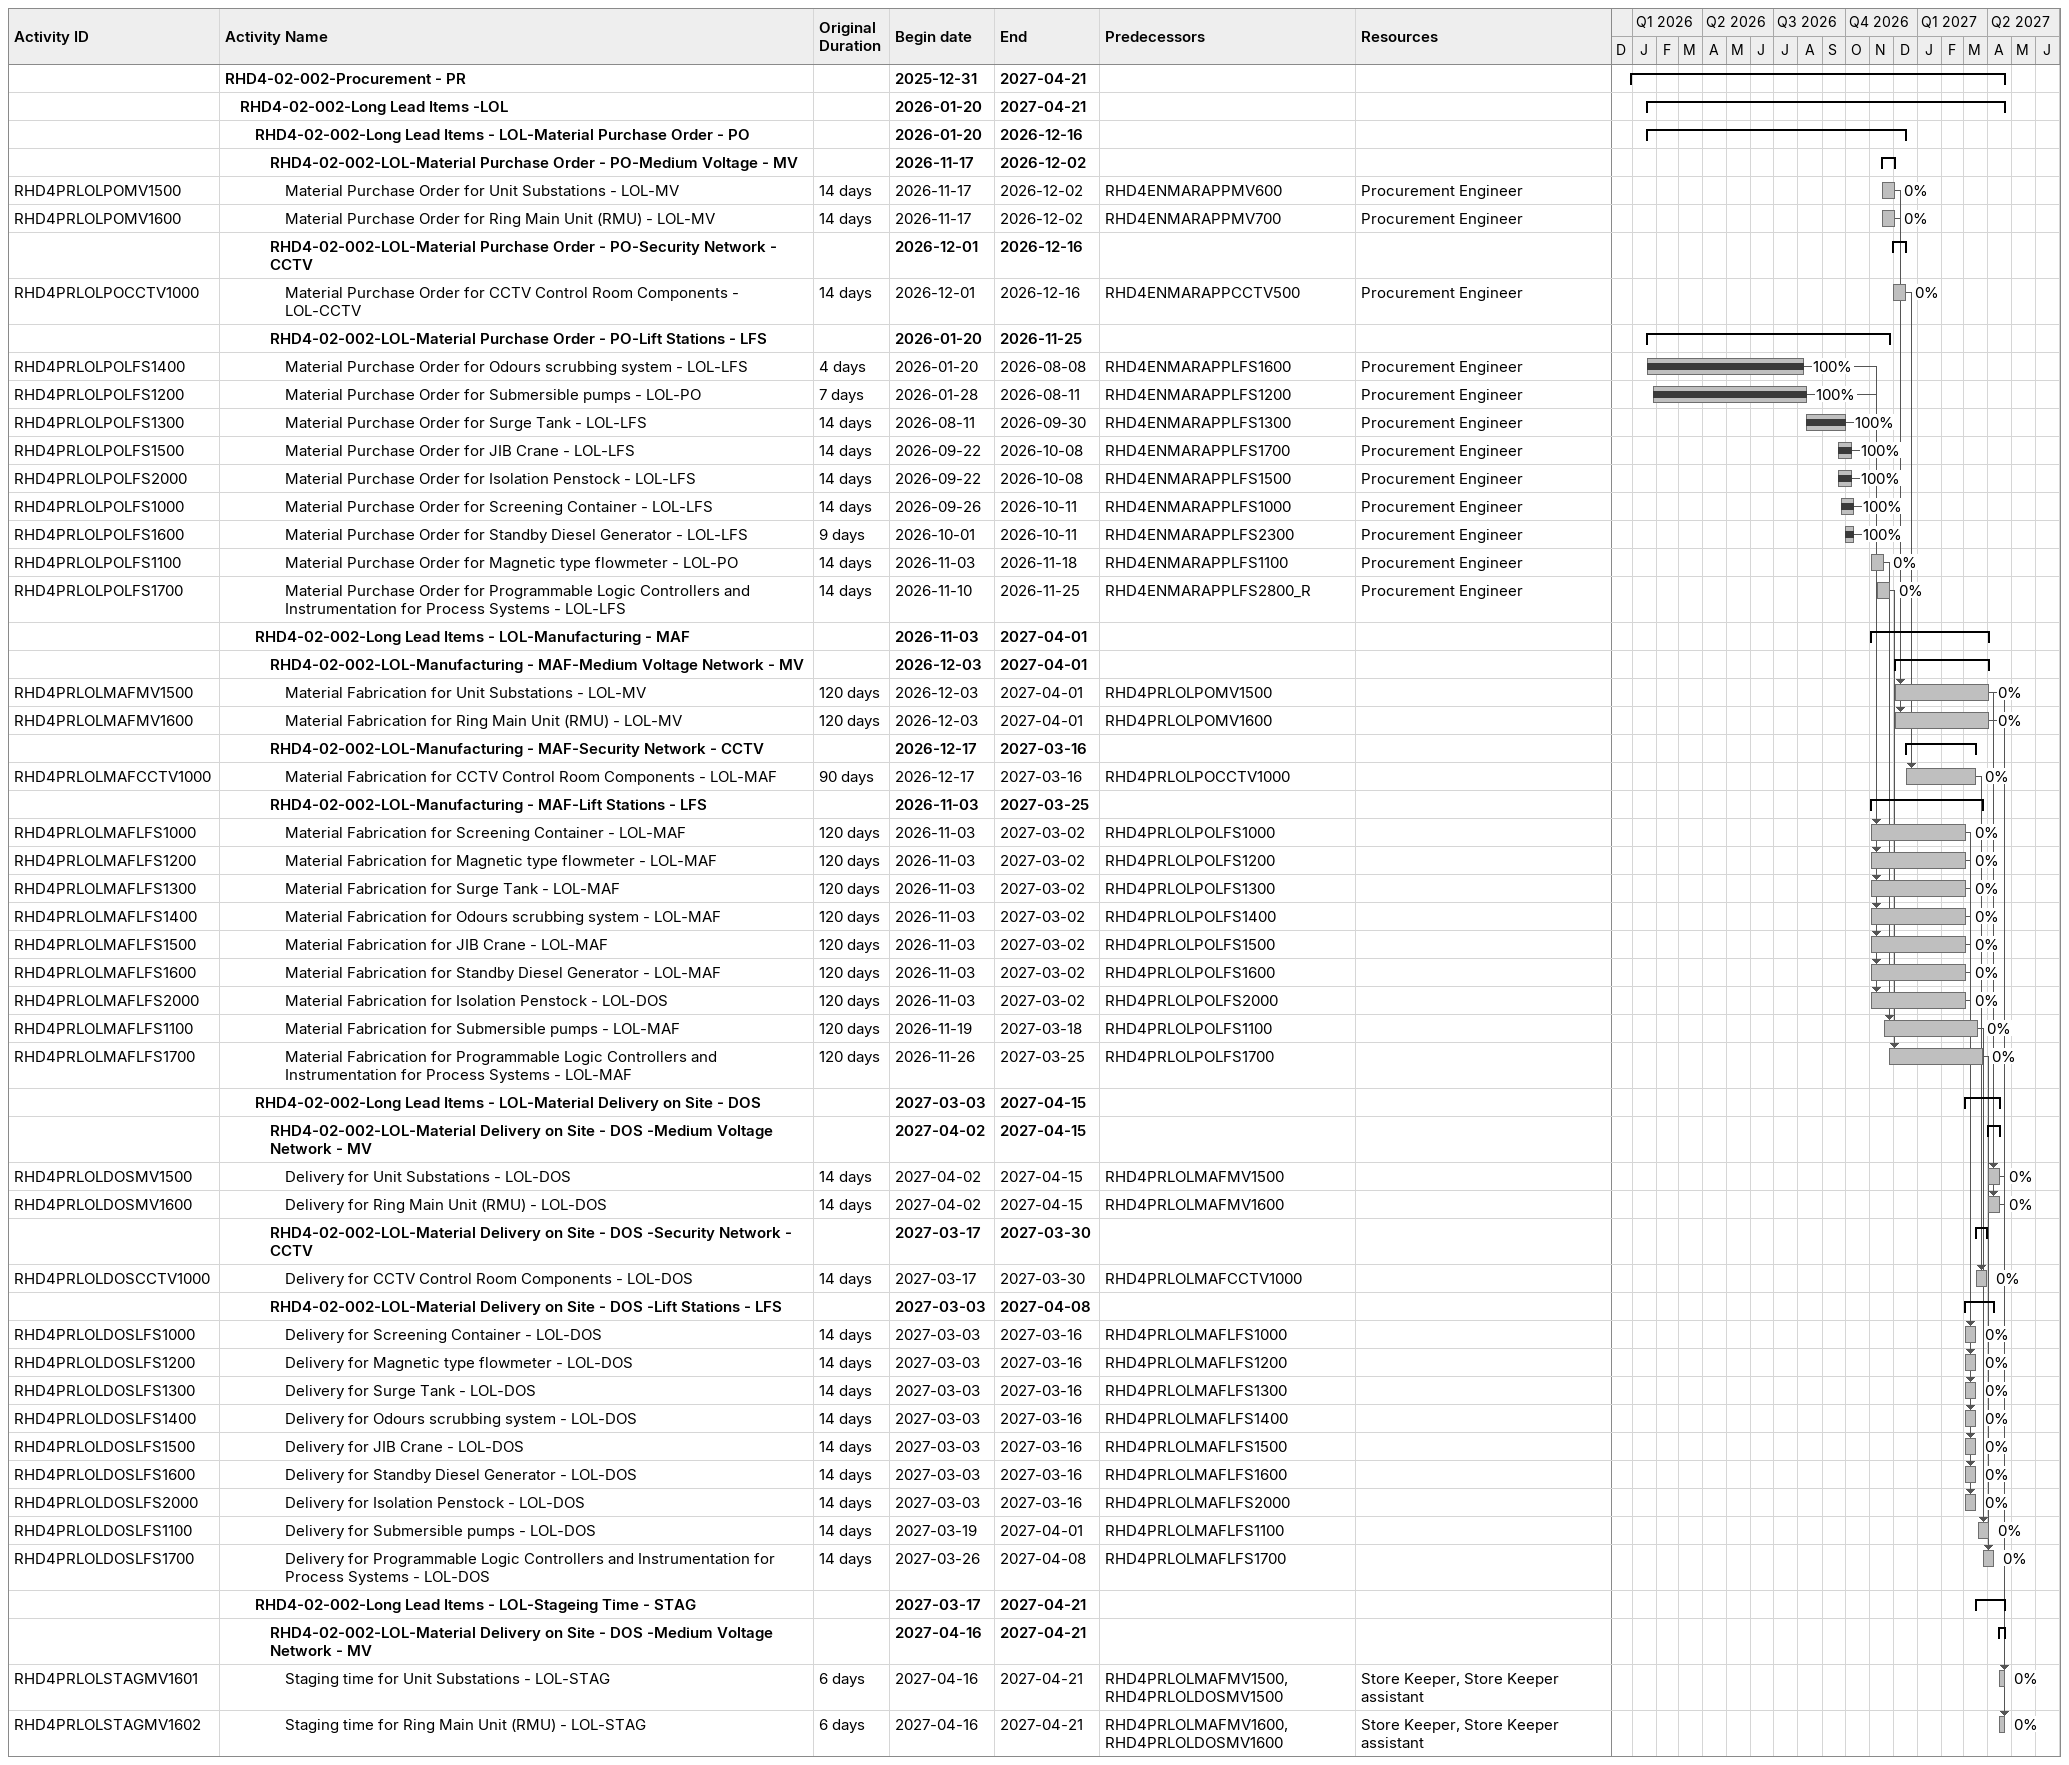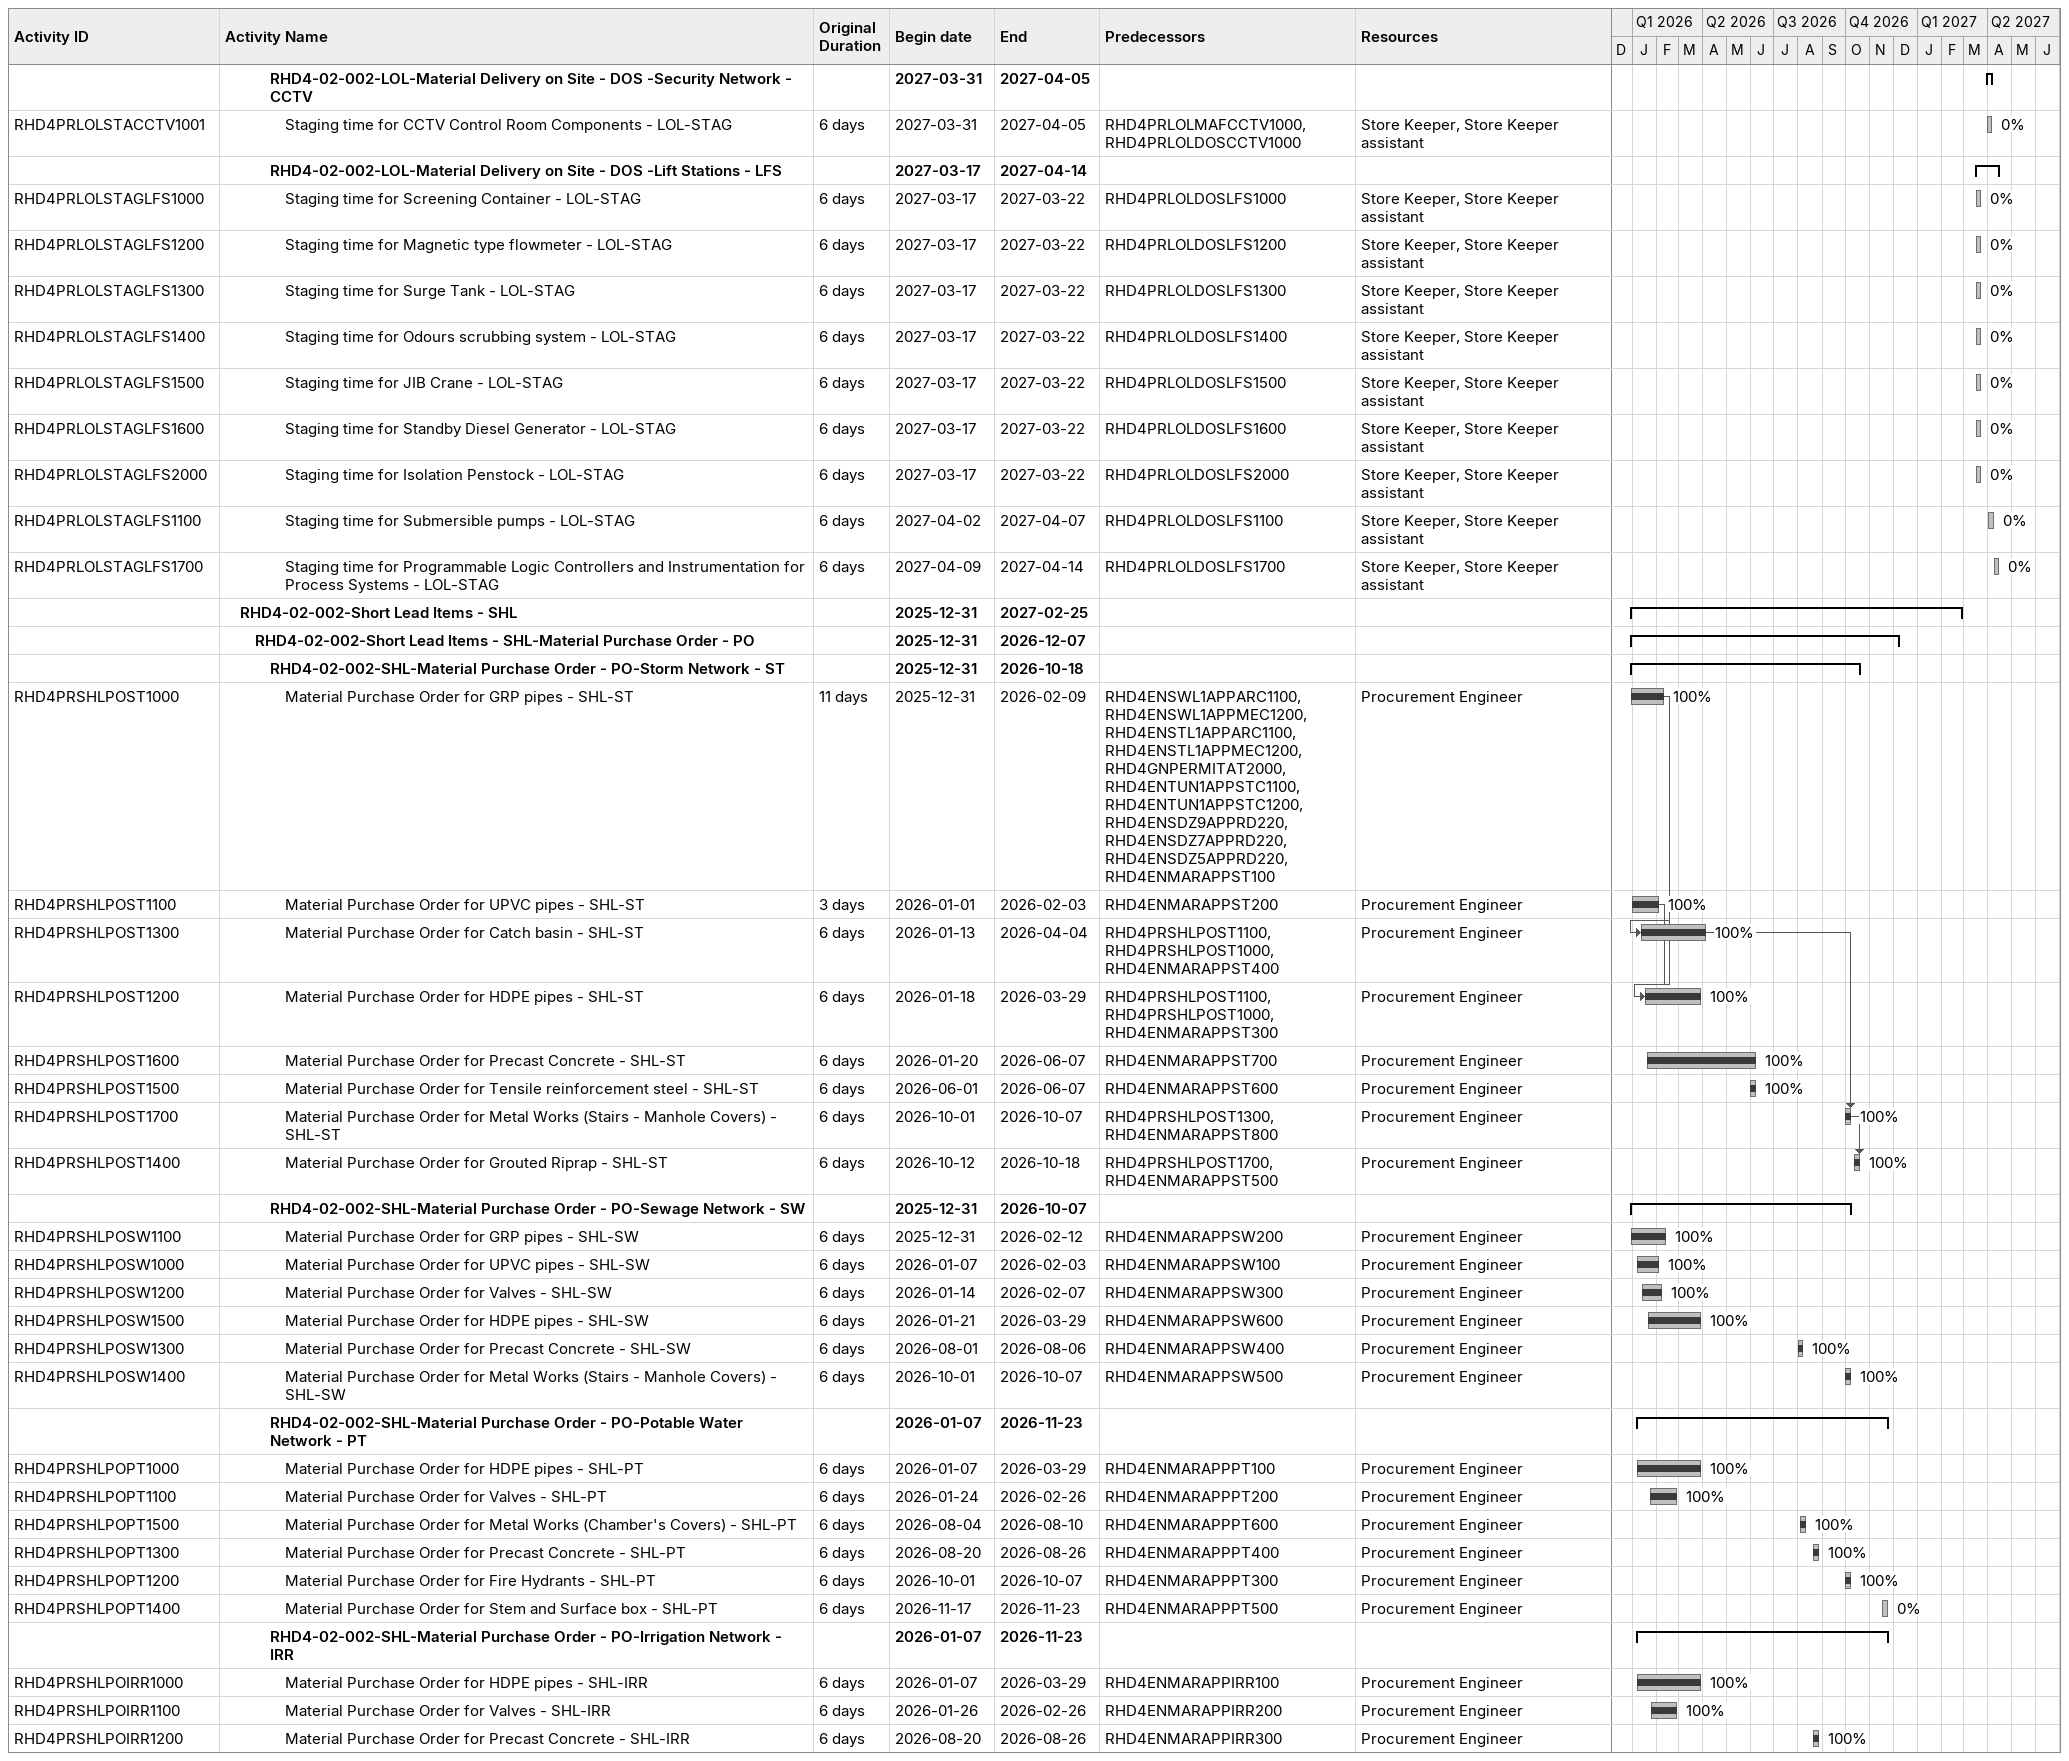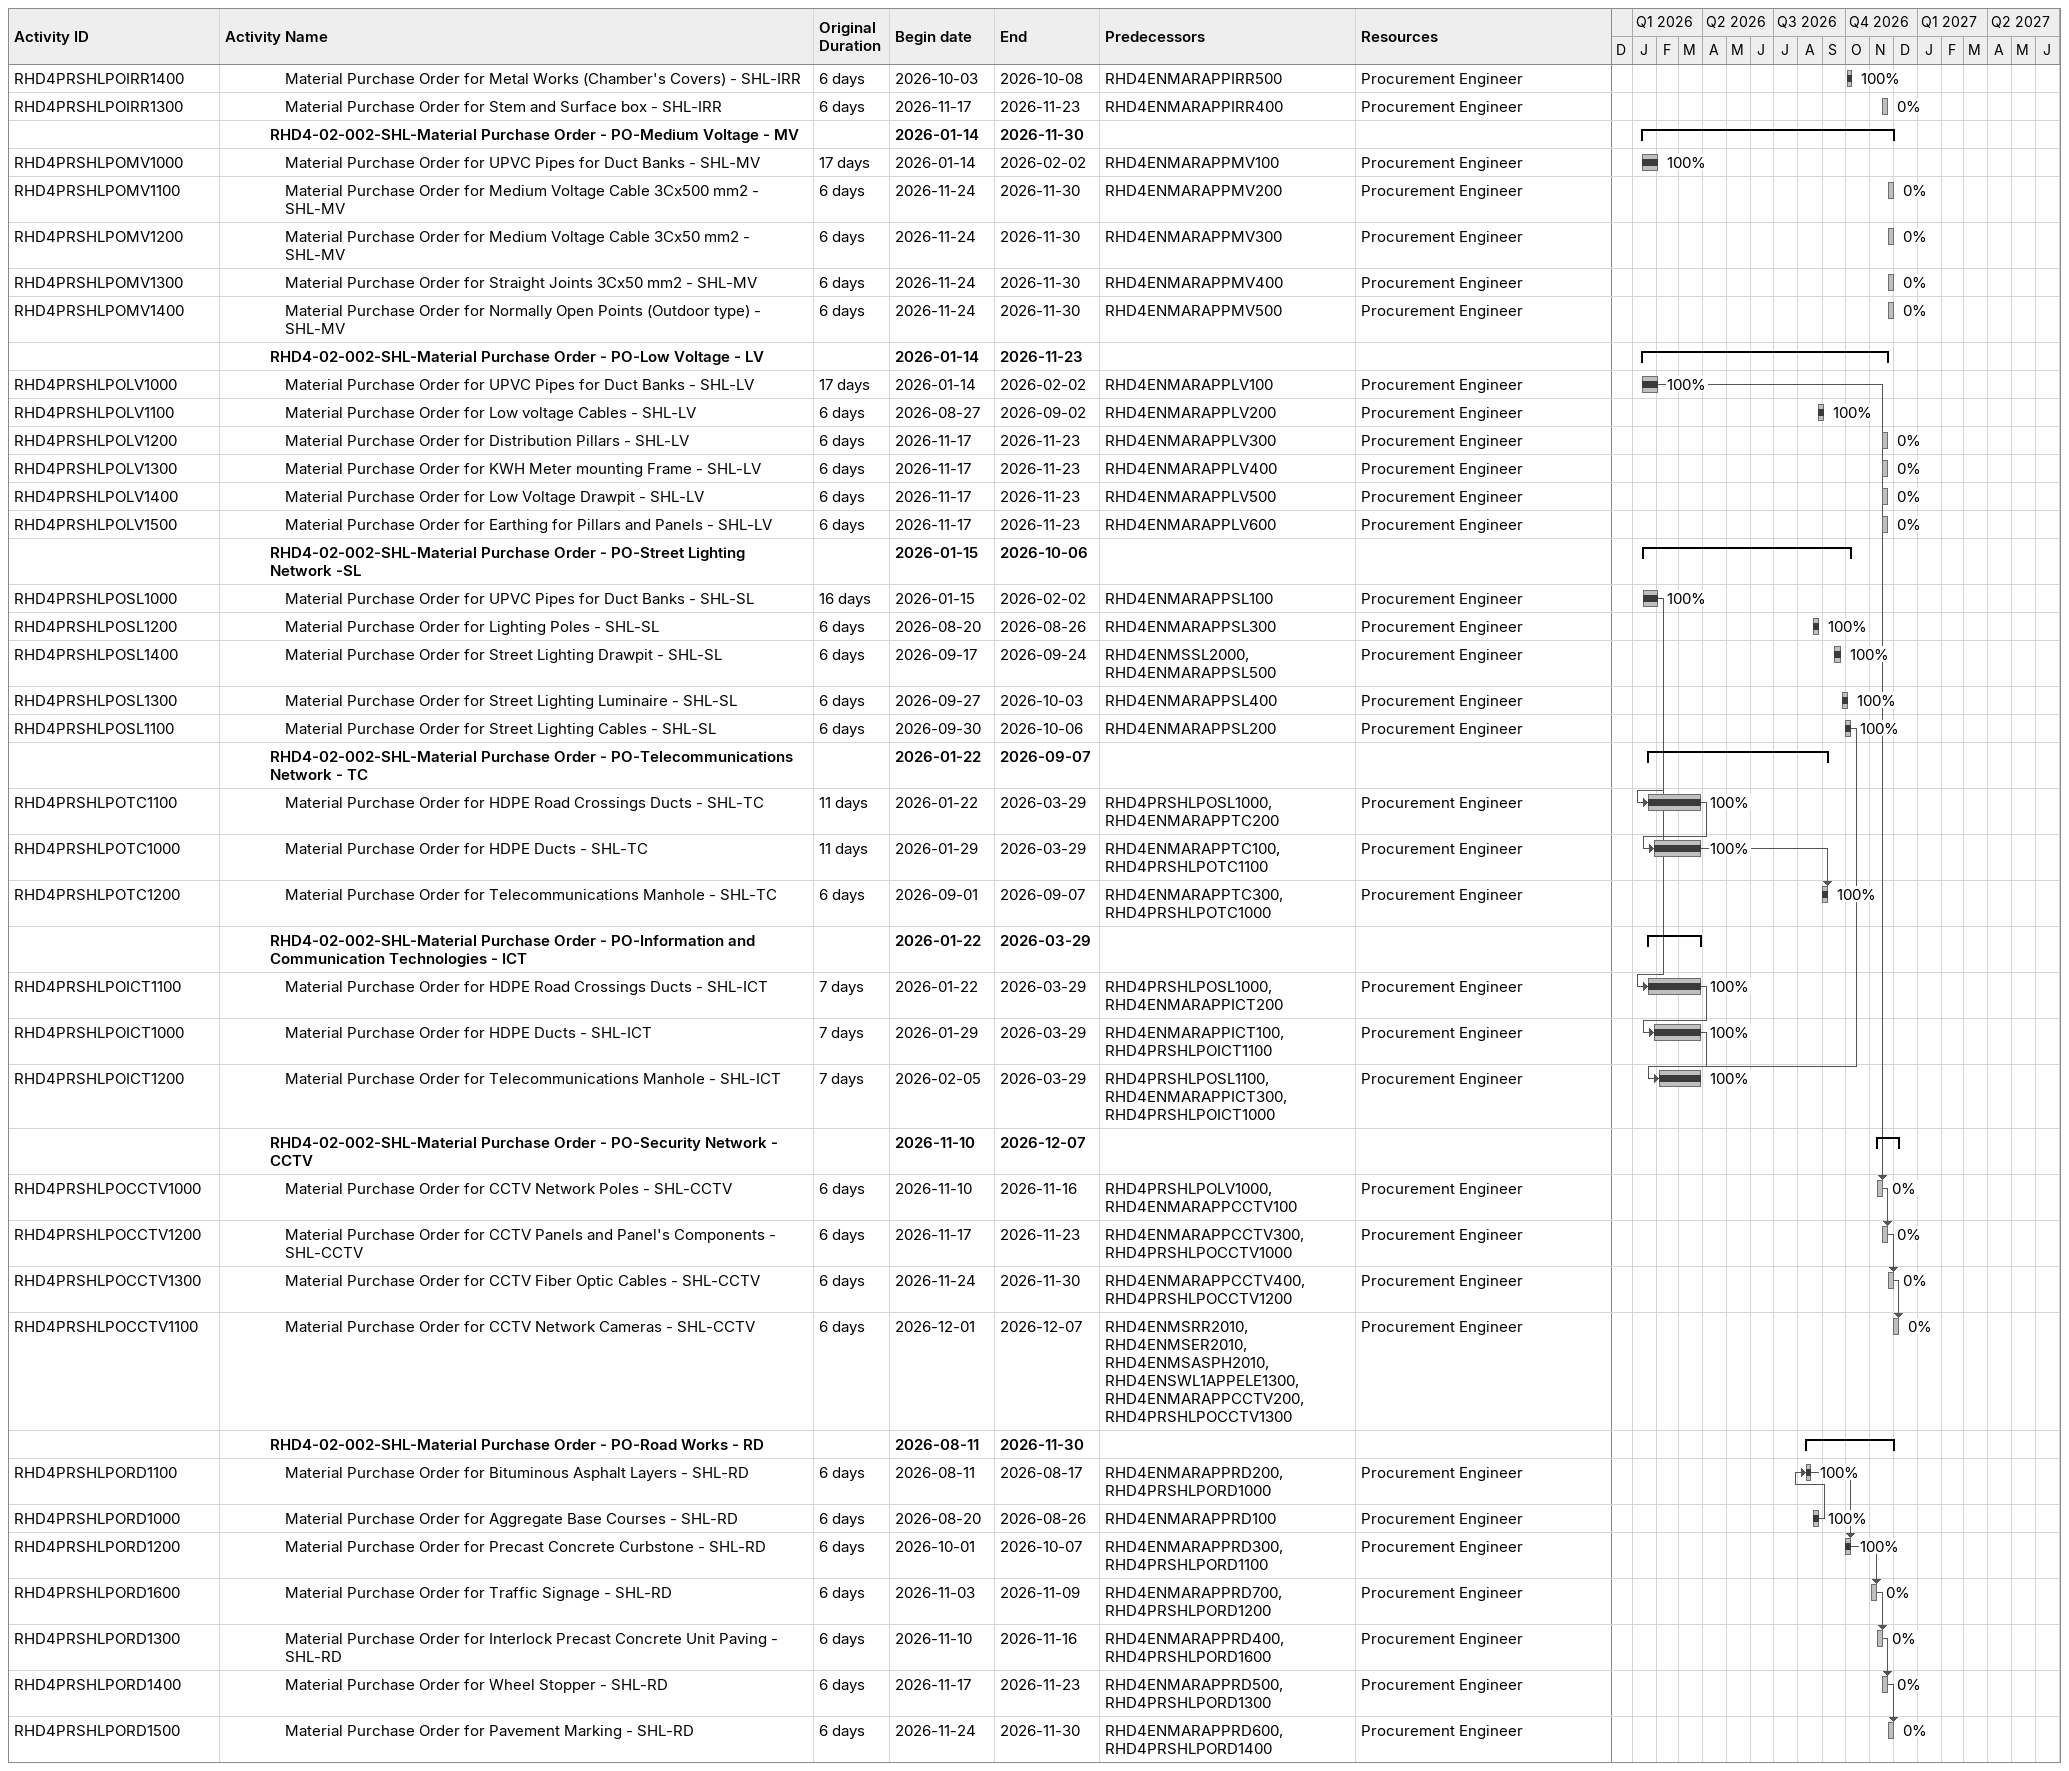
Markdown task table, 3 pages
| ID | Level | Task | Original duration | Start | Finish | Predecessors | Resources | % complete |
|---|---|---|---|---|---|---|---|---|
|  | 1 | **RHD4-02-002-Procurement - PR** |  | 2025-12-31 | 2027-04-21 |  |  |  |
|  | 2 | **RHD4-02-002-Long Lead Items -LOL** |  | 2026-01-20 | 2027-04-21 |  |  |  |
|  | 3 | **RHD4-02-002-Long Lead Items - LOL-Material Purchase Order - PO** |  | 2026-01-20 | 2026-12-16 |  |  |  |
|  | 4 | **RHD4-02-002-LOL-Material Purchase Order - PO-Medium Voltage - MV** |  | 2026-11-17 | 2026-12-02 |  |  |  |
| RHD4PRLOLPOMV1500 | 5 | Material Purchase Order for Unit Substations - LOL-MV | 14d | 2026-11-17 | 2026-12-02 | RHD4ENMARAPPMV600 | Procurement Engineer | 0 |
| RHD4PRLOLPOMV1600 | 5 | Material Purchase Order for Ring Main Unit (RMU) - LOL-MV | 14d | 2026-11-17 | 2026-12-02 | RHD4ENMARAPPMV700 | Procurement Engineer | 0 |
|  | 4 | **RHD4-02-002-LOL-Material Purchase Order - PO-Security Network - CCTV** |  | 2026-12-01 | 2026-12-16 |  |  |  |
| RHD4PRLOLPOCCTV1000 | 5 | Material Purchase Order for CCTV Control Room Components - LOL-CCTV | 14d | 2026-12-01 | 2026-12-16 | RHD4ENMARAPPCCTV500 | Procurement Engineer | 0 |
|  | 4 | **RHD4-02-002-LOL-Material Purchase Order - PO-Lift Stations - LFS** |  | 2026-01-20 | 2026-11-25 |  |  |  |
| RHD4PRLOLPOLFS1400 | 5 | Material Purchase Order for Odours scrubbing system - LOL-LFS | 4d | 2026-01-20 | 2026-08-08 | RHD4ENMARAPPLFS1600 | Procurement Engineer | 100 |
| RHD4PRLOLPOLFS1200 | 5 | Material Purchase Order for Submersible pumps - LOL-PO | 7d | 2026-01-28 | 2026-08-11 | RHD4ENMARAPPLFS1200 | Procurement Engineer | 100 |
| RHD4PRLOLPOLFS1300 | 5 | Material Purchase Order for Surge Tank - LOL-LFS | 14d | 2026-08-11 | 2026-09-30 | RHD4ENMARAPPLFS1300 | Procurement Engineer | 100 |
| RHD4PRLOLPOLFS1500 | 5 | Material Purchase Order for JIB Crane - LOL-LFS | 14d | 2026-09-22 | 2026-10-08 | RHD4ENMARAPPLFS1700 | Procurement Engineer | 100 |
| RHD4PRLOLPOLFS2000 | 5 | Material Purchase Order for Isolation Penstock - LOL-LFS | 14d | 2026-09-22 | 2026-10-08 | RHD4ENMARAPPLFS1500 | Procurement Engineer | 100 |
| RHD4PRLOLPOLFS1000 | 5 | Material Purchase Order for Screening Container - LOL-LFS | 14d | 2026-09-26 | 2026-10-11 | RHD4ENMARAPPLFS1000 | Procurement Engineer | 100 |
| RHD4PRLOLPOLFS1600 | 5 | Material Purchase Order for Standby Diesel Generator - LOL-LFS | 9d | 2026-10-01 | 2026-10-11 | RHD4ENMARAPPLFS2300 | Procurement Engineer | 100 |
| RHD4PRLOLPOLFS1100 | 5 | Material Purchase Order for Magnetic type flowmeter - LOL-PO | 14d | 2026-11-03 | 2026-11-18 | RHD4ENMARAPPLFS1100 | Procurement Engineer | 0 |
| RHD4PRLOLPOLFS1700 | 5 | Material Purchase Order for Programmable Logic Controllers and Instrumentation for Process Systems - LOL-LFS | 14d | 2026-11-10 | 2026-11-25 | RHD4ENMARAPPLFS2800_R | Procurement Engineer | 0 |
|  | 3 | **RHD4-02-002-Long Lead Items - LOL-Manufacturing - MAF** |  | 2026-11-03 | 2027-04-01 |  |  |  |
|  | 4 | **RHD4-02-002-LOL-Manufacturing - MAF-Medium Voltage Network - MV** |  | 2026-12-03 | 2027-04-01 |  |  |  |
| RHD4PRLOLMAFMV1500 | 5 | Material Fabrication for Unit Substations - LOL-MV | 120d | 2026-12-03 | 2027-04-01 | RHD4PRLOLPOMV1500 |  | 0 |
| RHD4PRLOLMAFMV1600 | 5 | Material Fabrication for Ring Main Unit (RMU) - LOL-MV | 120d | 2026-12-03 | 2027-04-01 | RHD4PRLOLPOMV1600 |  | 0 |
|  | 4 | **RHD4-02-002-LOL-Manufacturing - MAF-Security Network - CCTV** |  | 2026-12-17 | 2027-03-16 |  |  |  |
| RHD4PRLOLMAFCCTV1000 | 5 | Material Fabrication for CCTV Control Room Components - LOL-MAF | 90d | 2026-12-17 | 2027-03-16 | RHD4PRLOLPOCCTV1000 |  | 0 |
|  | 4 | **RHD4-02-002-LOL-Manufacturing - MAF-Lift Stations - LFS** |  | 2026-11-03 | 2027-03-25 |  |  |  |
| RHD4PRLOLMAFLFS1000 | 5 | Material Fabrication for Screening Container - LOL-MAF | 120d | 2026-11-03 | 2027-03-02 | RHD4PRLOLPOLFS1000 |  | 0 |
| RHD4PRLOLMAFLFS1200 | 5 | Material Fabrication for Magnetic type flowmeter - LOL-MAF | 120d | 2026-11-03 | 2027-03-02 | RHD4PRLOLPOLFS1200 |  | 0 |
| RHD4PRLOLMAFLFS1300 | 5 | Material Fabrication for Surge Tank - LOL-MAF | 120d | 2026-11-03 | 2027-03-02 | RHD4PRLOLPOLFS1300 |  | 0 |
| RHD4PRLOLMAFLFS1400 | 5 | Material Fabrication for Odours scrubbing system - LOL-MAF | 120d | 2026-11-03 | 2027-03-02 | RHD4PRLOLPOLFS1400 |  | 0 |
| RHD4PRLOLMAFLFS1500 | 5 | Material Fabrication for JIB Crane - LOL-MAF | 120d | 2026-11-03 | 2027-03-02 | RHD4PRLOLPOLFS1500 |  | 0 |
| RHD4PRLOLMAFLFS1600 | 5 | Material Fabrication for Standby Diesel Generator - LOL-MAF | 120d | 2026-11-03 | 2027-03-02 | RHD4PRLOLPOLFS1600 |  | 0 |
| RHD4PRLOLMAFLFS2000 | 5 | Material Fabrication for Isolation Penstock - LOL-DOS | 120d | 2026-11-03 | 2027-03-02 | RHD4PRLOLPOLFS2000 |  | 0 |
| RHD4PRLOLMAFLFS1100 | 5 | Material Fabrication for Submersible pumps - LOL-MAF | 120d | 2026-11-19 | 2027-03-18 | RHD4PRLOLPOLFS1100 |  | 0 |
| RHD4PRLOLMAFLFS1700 | 5 | Material Fabrication for Programmable Logic Controllers and Instrumentation for Process Systems - LOL-MAF | 120d | 2026-11-26 | 2027-03-25 | RHD4PRLOLPOLFS1700 |  | 0 |
|  | 3 | **RHD4-02-002-Long Lead Items - LOL-Material Delivery on Site - DOS** |  | 2027-03-03 | 2027-04-15 |  |  |  |
|  | 4 | **RHD4-02-002-LOL-Material Delivery on Site - DOS -Medium Voltage Network - MV** |  | 2027-04-02 | 2027-04-15 |  |  |  |
| RHD4PRLOLDOSMV1500 | 5 | Delivery for Unit Substations - LOL-DOS | 14d | 2027-04-02 | 2027-04-15 | RHD4PRLOLMAFMV1500 |  | 0 |
| RHD4PRLOLDOSMV1600 | 5 | Delivery for Ring Main Unit (RMU) - LOL-DOS | 14d | 2027-04-02 | 2027-04-15 | RHD4PRLOLMAFMV1600 |  | 0 |
|  | 4 | **RHD4-02-002-LOL-Material Delivery on Site - DOS -Security Network - CCTV** |  | 2027-03-17 | 2027-03-30 |  |  |  |
| RHD4PRLOLDOSCCTV1000 | 5 | Delivery for CCTV Control Room Components - LOL-DOS | 14d | 2027-03-17 | 2027-03-30 | RHD4PRLOLMAFCCTV1000 |  | 0 |
|  | 4 | **RHD4-02-002-LOL-Material Delivery on Site - DOS -Lift Stations - LFS** |  | 2027-03-03 | 2027-04-08 |  |  |  |
| RHD4PRLOLDOSLFS1000 | 5 | Delivery for Screening Container - LOL-DOS | 14d | 2027-03-03 | 2027-03-16 | RHD4PRLOLMAFLFS1000 |  | 0 |
| RHD4PRLOLDOSLFS1200 | 5 | Delivery for Magnetic type flowmeter - LOL-DOS | 14d | 2027-03-03 | 2027-03-16 | RHD4PRLOLMAFLFS1200 |  | 0 |
| RHD4PRLOLDOSLFS1300 | 5 | Delivery for Surge Tank - LOL-DOS | 14d | 2027-03-03 | 2027-03-16 | RHD4PRLOLMAFLFS1300 |  | 0 |
| RHD4PRLOLDOSLFS1400 | 5 | Delivery for Odours scrubbing system - LOL-DOS | 14d | 2027-03-03 | 2027-03-16 | RHD4PRLOLMAFLFS1400 |  | 0 |
| RHD4PRLOLDOSLFS1500 | 5 | Delivery for JIB Crane - LOL-DOS | 14d | 2027-03-03 | 2027-03-16 | RHD4PRLOLMAFLFS1500 |  | 0 |
| RHD4PRLOLDOSLFS1600 | 5 | Delivery for Standby Diesel Generator - LOL-DOS | 14d | 2027-03-03 | 2027-03-16 | RHD4PRLOLMAFLFS1600 |  | 0 |
| RHD4PRLOLDOSLFS2000 | 5 | Delivery for Isolation Penstock - LOL-DOS | 14d | 2027-03-03 | 2027-03-16 | RHD4PRLOLMAFLFS2000 |  | 0 |
| RHD4PRLOLDOSLFS1100 | 5 | Delivery for Submersible pumps - LOL-DOS | 14d | 2027-03-19 | 2027-04-01 | RHD4PRLOLMAFLFS1100 |  | 0 |
| RHD4PRLOLDOSLFS1700 | 5 | Delivery for Programmable Logic Controllers and Instrumentation for Process Systems - LOL-DOS | 14d | 2027-03-26 | 2027-04-08 | RHD4PRLOLMAFLFS1700 |  | 0 |
|  | 3 | **RHD4-02-002-Long Lead Items - LOL-Stageing Time - STAG** |  | 2027-03-17 | 2027-04-21 |  |  |  |
|  | 4 | **RHD4-02-002-LOL-Material Delivery on Site - DOS -Medium Voltage Network - MV** |  | 2027-04-16 | 2027-04-21 |  |  |  |
| RHD4PRLOLSTAGMV1601 | 5 | Staging time for Unit Substations - LOL-STAG | 6d | 2027-04-16 | 2027-04-21 | RHD4PRLOLMAFMV1500, RHD4PRLOLDOSMV1500 | Store Keeper, Store Keeper assistant | 0 |
| RHD4PRLOLSTAGMV1602 | 5 | Staging time for Ring Main Unit (RMU) - LOL-STAG | 6d | 2027-04-16 | 2027-04-21 | RHD4PRLOLMAFMV1600, RHD4PRLOLDOSMV1600 | Store Keeper, Store Keeper assistant | 0 |
|  | 4 | **RHD4-02-002-LOL-Material Delivery on Site - DOS -Security Network - CCTV** |  | 2027-03-31 | 2027-04-05 |  |  |  |
| RHD4PRLOLSTACCTV1001 | 5 | Staging time for CCTV Control Room Components - LOL-STAG | 6d | 2027-03-31 | 2027-04-05 | RHD4PRLOLMAFCCTV1000, RHD4PRLOLDOSCCTV1000 | Store Keeper, Store Keeper assistant | 0 |
|  | 4 | **RHD4-02-002-LOL-Material Delivery on Site - DOS -Lift Stations - LFS** |  | 2027-03-17 | 2027-04-14 |  |  |  |
| RHD4PRLOLSTAGLFS1000 | 5 | Staging time for Screening Container - LOL-STAG | 6d | 2027-03-17 | 2027-03-22 | RHD4PRLOLDOSLFS1000 | Store Keeper, Store Keeper assistant | 0 |
| RHD4PRLOLSTAGLFS1200 | 5 | Staging time for Magnetic type flowmeter - LOL-STAG | 6d | 2027-03-17 | 2027-03-22 | RHD4PRLOLDOSLFS1200 | Store Keeper, Store Keeper assistant | 0 |
| RHD4PRLOLSTAGLFS1300 | 5 | Staging time for Surge Tank - LOL-STAG | 6d | 2027-03-17 | 2027-03-22 | RHD4PRLOLDOSLFS1300 | Store Keeper, Store Keeper assistant | 0 |
| RHD4PRLOLSTAGLFS1400 | 5 | Staging time for Odours scrubbing system - LOL-STAG | 6d | 2027-03-17 | 2027-03-22 | RHD4PRLOLDOSLFS1400 | Store Keeper, Store Keeper assistant | 0 |
| RHD4PRLOLSTAGLFS1500 | 5 | Staging time for JIB Crane - LOL-STAG | 6d | 2027-03-17 | 2027-03-22 | RHD4PRLOLDOSLFS1500 | Store Keeper, Store Keeper assistant | 0 |
| RHD4PRLOLSTAGLFS1600 | 5 | Staging time for Standby Diesel Generator - LOL-STAG | 6d | 2027-03-17 | 2027-03-22 | RHD4PRLOLDOSLFS1600 | Store Keeper, Store Keeper assistant | 0 |
| RHD4PRLOLSTAGLFS2000 | 5 | Staging time for Isolation Penstock - LOL-STAG | 6d | 2027-03-17 | 2027-03-22 | RHD4PRLOLDOSLFS2000 | Store Keeper, Store Keeper assistant | 0 |
| RHD4PRLOLSTAGLFS1100 | 5 | Staging time for Submersible pumps - LOL-STAG | 6d | 2027-04-02 | 2027-04-07 | RHD4PRLOLDOSLFS1100 | Store Keeper, Store Keeper assistant | 0 |
| RHD4PRLOLSTAGLFS1700 | 5 | Staging time for Programmable Logic Controllers and Instrumentation for Process Systems - LOL-STAG | 6d | 2027-04-09 | 2027-04-14 | RHD4PRLOLDOSLFS1700 | Store Keeper, Store Keeper assistant | 0 |
|  | 2 | **RHD4-02-002-Short Lead Items - SHL** |  | 2025-12-31 | 2027-02-25 |  |  |  |
|  | 3 | **RHD4-02-002-Short Lead Items - SHL-Material Purchase Order - PO** |  | 2025-12-31 | 2026-12-07 |  |  |  |
|  | 4 | **RHD4-02-002-SHL-Material Purchase Order - PO-Storm Network - ST** |  | 2025-12-31 | 2026-10-18 |  |  |  |
| RHD4PRSHLPOST1000 | 5 | Material Purchase Order for GRP pipes - SHL-ST | 11d | 2025-12-31 | 2026-02-09 | RHD4ENSWL1APPARC1100, RHD4ENSWL1APPMEC1200, RHD4ENSTL1APPARC1100, RHD4ENSTL1APPMEC1200, RHD4GNPERMITAT2000, RHD4ENTUN1APPSTC1100, RHD4ENTUN1APPSTC1200, RHD4ENSDZ9APPRD220, RHD4ENSDZ7APPRD220, RHD4ENSDZ5APPRD220, RHD4ENMARAPPST100 | Procurement Engineer | 100 |
| RHD4PRSHLPOST1100 | 5 | Material Purchase Order for UPVC pipes - SHL-ST | 3d | 2026-01-01 | 2026-02-03 | RHD4ENMARAPPST200 | Procurement Engineer | 100 |
| RHD4PRSHLPOST1300 | 5 | Material Purchase Order for Catch basin - SHL-ST | 6d | 2026-01-13 | 2026-04-04 | RHD4PRSHLPOST1100, RHD4PRSHLPOST1000, RHD4ENMARAPPST400 | Procurement Engineer | 100 |
| RHD4PRSHLPOST1200 | 5 | Material Purchase Order for HDPE pipes - SHL-ST | 6d | 2026-01-18 | 2026-03-29 | RHD4PRSHLPOST1100, RHD4PRSHLPOST1000, RHD4ENMARAPPST300 | Procurement Engineer | 100 |
| RHD4PRSHLPOST1600 | 5 | Material Purchase Order for Precast Concrete - SHL-ST | 6d | 2026-01-20 | 2026-06-07 | RHD4ENMARAPPST700 | Procurement Engineer | 100 |
| RHD4PRSHLPOST1500 | 5 | Material Purchase Order for Tensile reinforcement steel - SHL-ST | 6d | 2026-06-01 | 2026-06-07 | RHD4ENMARAPPST600 | Procurement Engineer | 100 |
| RHD4PRSHLPOST1700 | 5 | Material Purchase Order for Metal Works (Stairs - Manhole Covers) - SHL-ST | 6d | 2026-10-01 | 2026-10-07 | RHD4PRSHLPOST1300, RHD4ENMARAPPST800 | Procurement Engineer | 100 |
| RHD4PRSHLPOST1400 | 5 | Material Purchase Order for Grouted Riprap - SHL-ST | 6d | 2026-10-12 | 2026-10-18 | RHD4PRSHLPOST1700, RHD4ENMARAPPST500 | Procurement Engineer | 100 |
|  | 4 | **RHD4-02-002-SHL-Material Purchase Order - PO-Sewage Network - SW** |  | 2025-12-31 | 2026-10-07 |  |  |  |
| RHD4PRSHLPOSW1100 | 5 | Material Purchase Order for GRP pipes - SHL-SW | 6d | 2025-12-31 | 2026-02-12 | RHD4ENMARAPPSW200 | Procurement Engineer | 100 |
| RHD4PRSHLPOSW1000 | 5 | Material Purchase Order for UPVC pipes - SHL-SW | 6d | 2026-01-07 | 2026-02-03 | RHD4ENMARAPPSW100 | Procurement Engineer | 100 |
| RHD4PRSHLPOSW1200 | 5 | Material Purchase Order for Valves - SHL-SW | 6d | 2026-01-14 | 2026-02-07 | RHD4ENMARAPPSW300 | Procurement Engineer | 100 |
| RHD4PRSHLPOSW1500 | 5 | Material Purchase Order for HDPE pipes - SHL-SW | 6d | 2026-01-21 | 2026-03-29 | RHD4ENMARAPPSW600 | Procurement Engineer | 100 |
| RHD4PRSHLPOSW1300 | 5 | Material Purchase Order for Precast Concrete - SHL-SW | 6d | 2026-08-01 | 2026-08-06 | RHD4ENMARAPPSW400 | Procurement Engineer | 100 |
| RHD4PRSHLPOSW1400 | 5 | Material Purchase Order for Metal Works (Stairs - Manhole Covers) - SHL-SW | 6d | 2026-10-01 | 2026-10-07 | RHD4ENMARAPPSW500 | Procurement Engineer | 100 |
|  | 4 | **RHD4-02-002-SHL-Material Purchase Order - PO-Potable Water Network - PT** |  | 2026-01-07 | 2026-11-23 |  |  |  |
| RHD4PRSHLPOPT1000 | 5 | Material Purchase Order for HDPE pipes - SHL-PT | 6d | 2026-01-07 | 2026-03-29 | RHD4ENMARAPPPT100 | Procurement Engineer | 100 |
| RHD4PRSHLPOPT1100 | 5 | Material Purchase Order for Valves - SHL-PT | 6d | 2026-01-24 | 2026-02-26 | RHD4ENMARAPPPT200 | Procurement Engineer | 100 |
| RHD4PRSHLPOPT1500 | 5 | Material Purchase Order for Metal Works (Chamber's Covers) - SHL-PT | 6d | 2026-08-04 | 2026-08-10 | RHD4ENMARAPPPT600 | Procurement Engineer | 100 |
| RHD4PRSHLPOPT1300 | 5 | Material Purchase Order for Precast Concrete - SHL-PT | 6d | 2026-08-20 | 2026-08-26 | RHD4ENMARAPPPT400 | Procurement Engineer | 100 |
| RHD4PRSHLPOPT1200 | 5 | Material Purchase Order for Fire Hydrants - SHL-PT | 6d | 2026-10-01 | 2026-10-07 | RHD4ENMARAPPPT300 | Procurement Engineer | 100 |
| RHD4PRSHLPOPT1400 | 5 | Material Purchase Order for Stem and Surface box - SHL-PT | 6d | 2026-11-17 | 2026-11-23 | RHD4ENMARAPPPT500 | Procurement Engineer | 0 |
|  | 4 | **RHD4-02-002-SHL-Material Purchase Order - PO-Irrigation Network - IRR** |  | 2026-01-07 | 2026-11-23 |  |  |  |
| RHD4PRSHLPOIRR1000 | 5 | Material Purchase Order for HDPE pipes - SHL-IRR | 6d | 2026-01-07 | 2026-03-29 | RHD4ENMARAPPIRR100 | Procurement Engineer | 100 |
| RHD4PRSHLPOIRR1100 | 5 | Material Purchase Order for Valves - SHL-IRR | 6d | 2026-01-26 | 2026-02-26 | RHD4ENMARAPPIRR200 | Procurement Engineer | 100 |
| RHD4PRSHLPOIRR1200 | 5 | Material Purchase Order for Precast Concrete - SHL-IRR | 6d | 2026-08-20 | 2026-08-26 | RHD4ENMARAPPIRR300 | Procurement Engineer | 100 |
| RHD4PRSHLPOIRR1400 | 5 | Material Purchase Order for Metal Works (Chamber's Covers) - SHL-IRR | 6d | 2026-10-03 | 2026-10-08 | RHD4ENMARAPPIRR500 | Procurement Engineer | 100 |
| RHD4PRSHLPOIRR1300 | 5 | Material Purchase Order for Stem and Surface box - SHL-IRR | 6d | 2026-11-17 | 2026-11-23 | RHD4ENMARAPPIRR400 | Procurement Engineer | 0 |
|  | 4 | **RHD4-02-002-SHL-Material Purchase Order - PO-Medium Voltage - MV** |  | 2026-01-14 | 2026-11-30 |  |  |  |
| RHD4PRSHLPOMV1000 | 5 | Material Purchase Order for UPVC Pipes for Duct Banks - SHL-MV | 17d | 2026-01-14 | 2026-02-02 | RHD4ENMARAPPMV100 | Procurement Engineer | 100 |
| RHD4PRSHLPOMV1100 | 5 | Material Purchase Order for Medium Voltage Cable 3Cx500 mm2 - SHL-MV | 6d | 2026-11-24 | 2026-11-30 | RHD4ENMARAPPMV200 | Procurement Engineer | 0 |
| RHD4PRSHLPOMV1200 | 5 | Material Purchase Order for Medium Voltage Cable 3Cx50 mm2 - SHL-MV | 6d | 2026-11-24 | 2026-11-30 | RHD4ENMARAPPMV300 | Procurement Engineer | 0 |
| RHD4PRSHLPOMV1300 | 5 | Material Purchase Order for Straight Joints 3Cx50 mm2 - SHL-MV | 6d | 2026-11-24 | 2026-11-30 | RHD4ENMARAPPMV400 | Procurement Engineer | 0 |
| RHD4PRSHLPOMV1400 | 5 | Material Purchase Order for Normally Open Points (Outdoor type) - SHL-MV | 6d | 2026-11-24 | 2026-11-30 | RHD4ENMARAPPMV500 | Procurement Engineer | 0 |
|  | 4 | **RHD4-02-002-SHL-Material Purchase Order - PO-Low Voltage - LV** |  | 2026-01-14 | 2026-11-23 |  |  |  |
| RHD4PRSHLPOLV1000 | 5 | Material Purchase Order for UPVC Pipes for Duct Banks - SHL-LV | 17d | 2026-01-14 | 2026-02-02 | RHD4ENMARAPPLV100 | Procurement Engineer | 100 |
| RHD4PRSHLPOLV1100 | 5 | Material Purchase Order for Low voltage Cables - SHL-LV | 6d | 2026-08-27 | 2026-09-02 | RHD4ENMARAPPLV200 | Procurement Engineer | 100 |
| RHD4PRSHLPOLV1200 | 5 | Material Purchase Order for Distribution Pillars - SHL-LV | 6d | 2026-11-17 | 2026-11-23 | RHD4ENMARAPPLV300 | Procurement Engineer | 0 |
| RHD4PRSHLPOLV1300 | 5 | Material Purchase Order for KWH Meter mounting Frame - SHL-LV | 6d | 2026-11-17 | 2026-11-23 | RHD4ENMARAPPLV400 | Procurement Engineer | 0 |
| RHD4PRSHLPOLV1400 | 5 | Material Purchase Order for Low Voltage Drawpit - SHL-LV | 6d | 2026-11-17 | 2026-11-23 | RHD4ENMARAPPLV500 | Procurement Engineer | 0 |
| RHD4PRSHLPOLV1500 | 5 | Material Purchase Order for Earthing for Pillars and Panels - SHL-LV | 6d | 2026-11-17 | 2026-11-23 | RHD4ENMARAPPLV600 | Procurement Engineer | 0 |
|  | 4 | **RHD4-02-002-SHL-Material Purchase Order - PO-Street Lighting Network -SL** |  | 2026-01-15 | 2026-10-06 |  |  |  |
| RHD4PRSHLPOSL1000 | 5 | Material Purchase Order for UPVC Pipes for Duct Banks - SHL-SL | 16d | 2026-01-15 | 2026-02-02 | RHD4ENMARAPPSL100 | Procurement Engineer | 100 |
| RHD4PRSHLPOSL1200 | 5 | Material Purchase Order for Lighting Poles - SHL-SL | 6d | 2026-08-20 | 2026-08-26 | RHD4ENMARAPPSL300 | Procurement Engineer | 100 |
| RHD4PRSHLPOSL1400 | 5 | Material Purchase Order for Street Lighting Drawpit - SHL-SL | 6d | 2026-09-17 | 2026-09-24 | RHD4ENMSSL2000, RHD4ENMARAPPSL500 | Procurement Engineer | 100 |
| RHD4PRSHLPOSL1300 | 5 | Material Purchase Order for Street Lighting Luminaire - SHL-SL | 6d | 2026-09-27 | 2026-10-03 | RHD4ENMARAPPSL400 | Procurement Engineer | 100 |
| RHD4PRSHLPOSL1100 | 5 | Material Purchase Order for Street Lighting Cables - SHL-SL | 6d | 2026-09-30 | 2026-10-06 | RHD4ENMARAPPSL200 | Procurement Engineer | 100 |
|  | 4 | **RHD4-02-002-SHL-Material Purchase Order - PO-Telecommunications Network - TC** |  | 2026-01-22 | 2026-09-07 |  |  |  |
| RHD4PRSHLPOTC1100 | 5 | Material Purchase Order for HDPE Road Crossings Ducts - SHL-TC | 11d | 2026-01-22 | 2026-03-29 | RHD4PRSHLPOSL1000, RHD4ENMARAPPTC200 | Procurement Engineer | 100 |
| RHD4PRSHLPOTC1000 | 5 | Material Purchase Order for HDPE Ducts - SHL-TC | 11d | 2026-01-29 | 2026-03-29 | RHD4ENMARAPPTC100, RHD4PRSHLPOTC1100 | Procurement Engineer | 100 |
| RHD4PRSHLPOTC1200 | 5 | Material Purchase Order for Telecommunications Manhole - SHL-TC | 6d | 2026-09-01 | 2026-09-07 | RHD4ENMARAPPTC300, RHD4PRSHLPOTC1000 | Procurement Engineer | 100 |
|  | 4 | **RHD4-02-002-SHL-Material Purchase Order - PO-Information and Communication Technologies - ICT** |  | 2026-01-22 | 2026-03-29 |  |  |  |
| RHD4PRSHLPOICT1100 | 5 | Material Purchase Order for HDPE Road Crossings Ducts - SHL-ICT | 7d | 2026-01-22 | 2026-03-29 | RHD4PRSHLPOSL1000, RHD4ENMARAPPICT200 | Procurement Engineer | 100 |
| RHD4PRSHLPOICT1000 | 5 | Material Purchase Order for HDPE Ducts - SHL-ICT | 7d | 2026-01-29 | 2026-03-29 | RHD4ENMARAPPICT100, RHD4PRSHLPOICT1100 | Procurement Engineer | 100 |
| RHD4PRSHLPOICT1200 | 5 | Material Purchase Order for Telecommunications Manhole - SHL-ICT | 7d | 2026-02-05 | 2026-03-29 | RHD4PRSHLPOSL1100, RHD4ENMARAPPICT300, RHD4PRSHLPOICT1000 | Procurement Engineer | 100 |
|  | 4 | **RHD4-02-002-SHL-Material Purchase Order - PO-Security Network - CCTV** |  | 2026-11-10 | 2026-12-07 |  |  |  |
| RHD4PRSHLPOCCTV1000 | 5 | Material Purchase Order for CCTV Network Poles - SHL-CCTV | 6d | 2026-11-10 | 2026-11-16 | RHD4PRSHLPOLV1000, RHD4ENMARAPPCCTV100 | Procurement Engineer | 0 |
| RHD4PRSHLPOCCTV1200 | 5 | Material Purchase Order for CCTV Panels and Panel's Components - SHL-CCTV | 6d | 2026-11-17 | 2026-11-23 | RHD4ENMARAPPCCTV300, RHD4PRSHLPOCCTV1000 | Procurement Engineer | 0 |
| RHD4PRSHLPOCCTV1300 | 5 | Material Purchase Order for CCTV Fiber Optic Cables - SHL-CCTV | 6d | 2026-11-24 | 2026-11-30 | RHD4ENMARAPPCCTV400, RHD4PRSHLPOCCTV1200 | Procurement Engineer | 0 |
| RHD4PRSHLPOCCTV1100 | 5 | Material Purchase Order for CCTV Network Cameras - SHL-CCTV | 6d | 2026-12-01 | 2026-12-07 | RHD4ENMSRR2010, RHD4ENMSER2010, RHD4ENMSASPH2010, RHD4ENSWL1APPELE1300, RHD4ENMARAPPCCTV200, RHD4PRSHLPOCCTV1300 | Procurement Engineer | 0 |
|  | 4 | **RHD4-02-002-SHL-Material Purchase Order - PO-Road Works - RD** |  | 2026-08-11 | 2026-11-30 |  |  |  |
| RHD4PRSHLPORD1100 | 5 | Material Purchase Order for Bituminous Asphalt Layers - SHL-RD | 6d | 2026-08-11 | 2026-08-17 | RHD4ENMARAPPRD200, RHD4PRSHLPORD1000 | Procurement Engineer | 100 |
| RHD4PRSHLPORD1000 | 5 | Material Purchase Order for Aggregate Base Courses - SHL-RD | 6d | 2026-08-20 | 2026-08-26 | RHD4ENMARAPPRD100 | Procurement Engineer | 100 |
| RHD4PRSHLPORD1200 | 5 | Material Purchase Order for Precast Concrete Curbstone - SHL-RD | 6d | 2026-10-01 | 2026-10-07 | RHD4ENMARAPPRD300, RHD4PRSHLPORD1100 | Procurement Engineer | 100 |
| RHD4PRSHLPORD1600 | 5 | Material Purchase Order for Traffic Signage - SHL-RD | 6d | 2026-11-03 | 2026-11-09 | RHD4ENMARAPPRD700, RHD4PRSHLPORD1200 | Procurement Engineer | 0 |
| RHD4PRSHLPORD1300 | 5 | Material Purchase Order for Interlock Precast Concrete Unit Paving - SHL-RD | 6d | 2026-11-10 | 2026-11-16 | RHD4ENMARAPPRD400, RHD4PRSHLPORD1600 | Procurement Engineer | 0 |
| RHD4PRSHLPORD1400 | 5 | Material Purchase Order for Wheel Stopper - SHL-RD | 6d | 2026-11-17 | 2026-11-23 | RHD4ENMARAPPRD500, RHD4PRSHLPORD1300 | Procurement Engineer | 0 |
| RHD4PRSHLPORD1500 | 5 | Material Purchase Order for Pavement Marking - SHL-RD | 6d | 2026-11-24 | 2026-11-30 | RHD4ENMARAPPRD600, RHD4PRSHLPORD1400 | Procurement Engineer | 0 |
